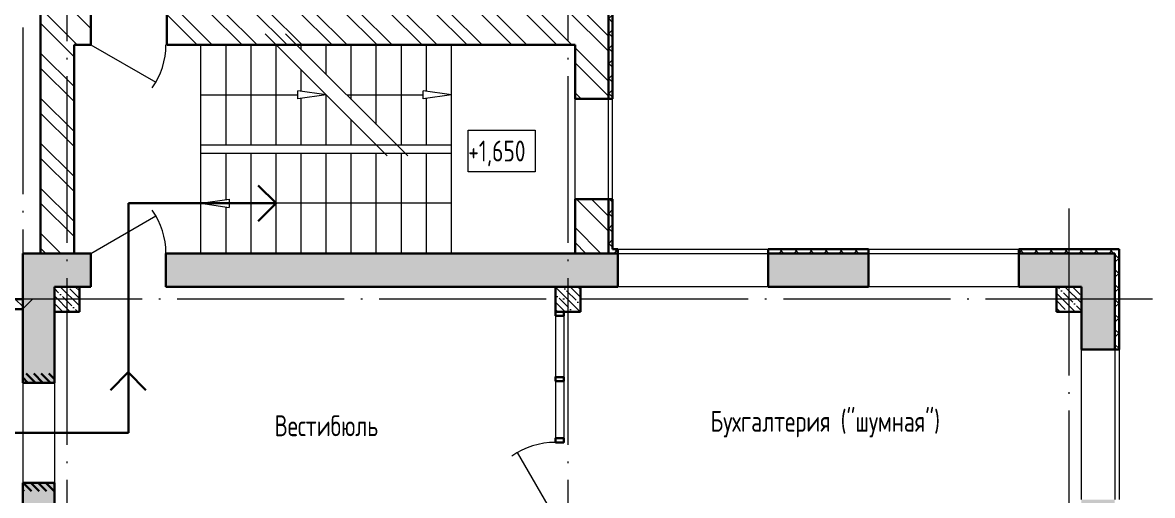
# Model space of a CAD drawing. Extents: x -965262 to 1142518, y -357520 to 71675.
# Drawn here: x -670209 to -656677, y -201702 to -196036 of the extents above; entities that cross this region are included whole.
import ezdxf

# ---------------------------------------------------------------- set-up
doc = ezdxf.new("R2010")
doc.units = 0
doc.header["$LTSCALE"] = 10
doc.linetypes.add('DOTE', pattern=[2.42, 2, -0.2, 0.02, -0.2])
doc.layers.get('0').update_dxf_attribs({"linetype": 'CONTINUOUS', "lineweight": 30})
doc.layers.add('DOTE', color=7, linetype='DOTE', lineweight=9)
doc.styles.add('GOST 2.304', font='isocpeur.ttf', dxfattribs={"width": 0.75, "height": 250})
pattern_1 = [(135, (-663827.41, -214472.12), (-89.8026, -89.8026), []), (135, (-663827.41, -214382.32), (-89.8026, -89.8026), [158.75, -31.75, 0, -31.75])]
pattern_2 = [(135, (-138022.71, 499.65), (-89.80256, -89.80256), []), (225, (-138022.71, 499.65), (89.80256, -89.80256), [])]
pattern_3 = [(135, (-1325158.495, -304977.83), (-44.9012806, -44.9012806), [])]

msp = doc.modelspace()

# ---------------------------------------------------------------- hatches: boundary and pattern name
at = {"lineweight": 15}
h = msp.add_hatch(dxfattribs=at)
h.set_pattern_fill('ANSI32', color=4, scale=40, angle=90, style=0)
h.set_pattern_definition([(135, (-669368.5, -196130.7), (-269.408, -269.408), []), (135, (-669368.5, -195951.1), (-269.408, -269.408), [])])
h.paths.add_polyline_path([(-669342.1, -195902.1), (-669392.1, -195902.1), (-669392.1, -196302.1), (-669342.1, -196302.1)], flags=17)
h.paths.add_polyline_path([(-668142.1, -195902.1), (-668482.1, -195902.1), (-668482.1, -196302.1), (-668142.1, -196302.1)])
h.paths.add_polyline_path([(-669677.4, -196952.1), (-669992.4, -196952.1), (-669992.4, -198152.1), (-669677.4, -198152.1)])
h.paths.add_polyline_path([(-669592.4, -196952.1), (-669677.4, -196952.1), (-669677.4, -198152.1), (-669592.4, -198152.1)])
h.paths.add_polyline_path([(-669677.4, -198352.1), (-669992.4, -198352.1), (-669992.4, -198802.1), (-669677.4, -198802.1)])
h.paths.add_polyline_path([(-669592.4, -198352.1), (-669677.4, -198352.1), (-669677.4, -198802.1), (-669592.4, -198802.1)])
h.paths.add_polyline_path([(-669592.4, -198152.1), (-669677.4, -198152.1), (-669677.4, -198352.1), (-669592.4, -198352.1)])
h.paths.add_polyline_path([(-669677.4, -198152.1), (-669992.4, -198152.1), (-669992.4, -198352.1), (-669677.4, -198352.1)])
h.paths.add_polyline_path([(-663192.4, -198352.1), (-663592.4, -198352.1), (-663592.4, -198802.1), (-663192.4, -198802.1)])
h.paths.add_polyline_path([(-663677.4, -195902.1), (-668142.1, -195902.1), (-668142.1, -196302.1), (-663677.4, -196302.1)])
h.paths.add_polyline_path([(-669677.4, -193352.1), (-669992.4, -193352.1), (-669992.4, -196952.1), (-669677.4, -196952.1)])
h.paths.add_polyline_path([(-669342.1, -195902.1), (-669592.4, -195902.1), (-669592.4, -193352.1), (-669677.4, -193352.1), (-669677.4, -196952.1), (-669592.4, -196952.1), (-669592.4, -196302.1), (-669342.1, -196302.1)])
h.paths.add_polyline_path([(-669677.4, -192212.1), (-669992.4, -192212.1), (-669992.4, -193352.1), (-669677.4, -193352.1)])
h.paths.add_polyline_path([(-668952.3, -192212.1), (-669677.4, -192212.1), (-669677.4, -193352.1), (-669592.4, -193352.1), (-669592.4, -192612.1), (-668952.3, -192612.1)])
h.paths.add_polyline_path([(-665552.3, -192212.1), (-667152.3, -192212.1), (-667152.3, -192612.1), (-665552.3, -192612.1)])
h.paths.add_polyline_path([(-663192.4, -192212.1), (-663677.4, -192212.1), (-663677.4, -192612.1), (-663592.4, -192612.1), (-663592.4, -193352.1), (-663192.4, -193352.1)])
h.paths.add_polyline_path([(-663677.4, -192212.1), (-663752.3, -192212.1), (-663752.3, -192612.1), (-663677.4, -192612.1)])
h.paths.add_polyline_path([(-663192.4, -198152.1), (-663592.4, -198152.1), (-663592.4, -198352.1), (-663192.4, -198352.1)])
h.paths.add_polyline_path([(-663592.4, -196952.1), (-663192.4, -196952.1), (-663192.4, -193352.1), (-663592.4, -193352.1), (-663592.4, -195902.1), (-663677.4, -195902.1), (-663677.4, -196302.1), (-663592.4, -196302.1)])
h = msp.add_hatch(dxfattribs=at)
h.set_pattern_fill('ANSI37', color=256, scale=40, angle=90, style=0)
h.set_pattern_definition(pattern_2)
h.paths.add_polyline_path([(-663752.3, -192212.1), (-663752.3, -192162.1), (-663142.7, -192162.1), (-663142.7, -196952.1), (-663192.4, -196952.1), (-663192.4, -192212.1), (-663751.9, -192212.1), (-663751.9, -192162.1)])
h = msp.add_hatch(dxfattribs=at)
h.set_pattern_fill('ANSI37', color=256, scale=40, angle=90, style=0)
h.set_pattern_definition(pattern_2)
h.paths.add_polyline_path([(-657077.4, -198752.1), (-658277.4, -198752.1), (-658278.2, -198802.1), (-657127.4, -198802.1), (-657127.4, -199952.3), (-657077.4, -199952.1)])
h.paths.add_polyline_path([(-660077.4, -198752.1), (-661277.4, -198752.1), (-661277.4, -198802.1), (-660077.4, -198802.1)])
h.paths.add_polyline_path([(-663192.4, -198802.1), (-663192.7, -198152.1), (-663142.7, -198152.1), (-663142.7, -198752.1), (-663077.4, -198752.1), (-663077.4, -198802.1)])
h.paths.add_polyline_path([(-663078.2, -198802.1), (-663077.4, -198802.1), (-663077.4, -198752.1), (-663078.2, -198752.1)], flags=17)
h = msp.add_hatch(dxfattribs=at)
h.set_pattern_fill('ANSI35', color=256, scale=40, style=0)
h.set_pattern_definition([(45, (-669271.2, -199001.7), (-179.6051, 179.6051), []), (45, (-669091.6, -199001.7), (-179.6051, 179.6051), [317.5, -63.5, 0, -63.5])])
h.paths.add_polyline_path([(-669127.1, -198802.1), (-669392.1, -198802.1), (-669392.1, -199202.1), (-669127.1, -199202.1)], flags=17)
h.paths.add_polyline_path([(-668227.1, -198802.1), (-668492.1, -198802.1), (-668492.1, -199202.1), (-668227.1, -199202.1)])
h.paths.add_polyline_path([(-669827.4, -201552.1), (-670207.4, -201552.1), (-670207.4, -201852.1), (-669827.4, -201852.1)], flags=17)
h.paths.add_polyline_path([(-666077.4, -223502.1), (-667277.4, -223502.1), (-667277.4, -223902.1), (-666077.4, -223902.1)])
h.paths.add_polyline_path([(-663077.4, -223502.1), (-663677.4, -223502.1), (-663677.4, -223902.1), (-663077.4, -223902.1)])
h.paths.add_polyline_path([(-669077.4, -223502.1), (-669677.4, -223502.1), (-669677.4, -223902.1), (-669077.4, -223902.1)])
h.paths.add_polyline_path([(-669677.4, -223502.1), (-669827.4, -223502.1), (-669827.4, -223352.1), (-670207.4, -223352.1), (-670207.4, -223902.1), (-669677.4, -223902.1)])
h.paths.add_polyline_path([(-669827.4, -217352.1), (-670207.4, -217352.1), (-670207.4, -223352.1), (-669827.4, -223352.1)])
h.paths.add_polyline_path([(-669827.4, -211352.1), (-670207.4, -211352.1), (-670207.4, -217352.1), (-669827.4, -217352.1)])
h.paths.add_polyline_path([(-669827.4, -205352.1), (-670207.4, -205352.1), (-670207.4, -211352.1), (-669827.4, -211352.1)])
h.paths.add_polyline_path([(-657127.4, -223352.1), (-657527.4, -223352.1), (-657527.4, -223502.1), (-657677.4, -223502.1), (-657677.4, -223902.1), (-657127.4, -223902.1)])
h.paths.add_polyline_path([(-657127.4, -222752.3), (-657527.4, -222752.3), (-657527.4, -223352.1), (-657127.4, -223352.1)])
h.paths.add_polyline_path([(-657127.4, -219752.3), (-657527.4, -219752.3), (-657527.4, -220952.3), (-657127.4, -220952.3)])
h.paths.add_polyline_path([(-657127.4, -217352.1), (-657527.4, -217352.1), (-657527.4, -217952.3), (-657127.4, -217952.3)])
h.paths.add_polyline_path([(-657127.4, -216752.3), (-657527.4, -216752.3), (-657527.4, -217352.1), (-657127.4, -217352.1)])
h.paths.add_polyline_path([(-657127.4, -213752.3), (-657527.4, -213752.3), (-657527.4, -214952.3), (-657127.4, -214952.3)])
h.paths.add_polyline_path([(-657127.4, -211352.1), (-657527.4, -211352.1), (-657527.4, -211952.3), (-657127.4, -211952.3)])
h.paths.add_polyline_path([(-657127.4, -210752.3), (-657527.4, -210752.3), (-657527.4, -211352.1), (-657127.4, -211352.1)])
h.paths.add_polyline_path([(-657127.4, -207752.3), (-657527.4, -207752.3), (-657527.4, -208952.3), (-657127.4, -208952.3)])
h.paths.add_polyline_path([(-657127.4, -205352.1), (-657527.4, -205352.1), (-657527.4, -205952.3), (-657127.4, -205952.3)])
h.paths.add_polyline_path([(-657127.4, -204752.3), (-657527.4, -204752.3), (-657527.4, -205352.1), (-657127.4, -205352.1)])
h.paths.add_polyline_path([(-657127.4, -201752.3), (-657527.4, -201752.3), (-657527.4, -202952.3), (-657127.4, -202952.3)])
h.paths.add_polyline_path([(-657127.4, -199352.1), (-657527.4, -199352.1), (-657527.4, -199952.3), (-657127.4, -199952.3)])
h.paths.add_polyline_path([(-657127.4, -198802.1), (-657677.4, -198802.1), (-657677.4, -199202.1), (-657527.4, -199202.1), (-657527.4, -199352.1), (-657127.4, -199352.1)])
h.paths.add_polyline_path([(-657677.4, -198802.1), (-658278.2, -198802.1), (-658278.2, -199202.1), (-657677.4, -199202.1)])
h.paths.add_polyline_path([(-660078.2, -198802.1), (-661278.2, -198802.1), (-661278.2, -199202.1), (-660078.2, -199202.1)])
h.paths.add_polyline_path([(-663078.2, -198802.1), (-663677.4, -198802.1), (-663677.4, -199202.1), (-663078.2, -199202.1)])
h.paths.add_polyline_path([(-663677.4, -198802.1), (-668227.1, -198802.1), (-668227.1, -199202.1), (-663677.4, -199202.1)])
h.paths.add_polyline_path([(-669127.1, -198802.1), (-669677.4, -198802.1), (-669677.4, -199202.1), (-669127.1, -199202.1)])
h.paths.add_polyline_path([(-669677.4, -198802.1), (-670207.4, -198802.1), (-670207.4, -199352.1), (-669827.4, -199352.1), (-669827.4, -199202.1), (-669677.4, -199202.1)])
h.paths.add_polyline_path([(-669827.4, -199352.1), (-670207.4, -199352.1), (-670207.4, -205352.1), (-669827.4, -205352.1)])
h.paths.add_polyline_path([(-663677.4, -223502.1), (-664277.4, -223502.1), (-664277.4, -223902.1), (-663677.4, -223902.1)])
h.paths.add_polyline_path([(-660077.4, -223902.1), (-660077.4, -223502.1), (-661277.4, -223502.1), (-661277.4, -223902.1)])
h.paths.add_polyline_path([(-658277.4, -223502.1), (-658277.4, -223902.1), (-657677.4, -223902.1), (-657677.4, -223502.1)])
h.paths.add_polyline_path([(-669827.4, -201852.1), (-670207.4, -201852.1), (-670207.4, -200352.1), (-669827.4, -200352.1)])
h = msp.add_hatch(dxfattribs=at)
h.set_pattern_fill('ANSI35', color=256, scale=20, angle=90, style=0)
h.set_pattern_definition(pattern_1)
h.paths.add_polyline_path([(-669677.4, -199202.1), (-669827.4, -199202.1), (-669827.4, -199352.1), (-669677.4, -199352.1)])
h.paths.add_polyline_path([(-669677.4, -199352.1), (-669827.4, -199352.1), (-669827.4, -199502.1), (-669677.4, -199502.1)])
h.paths.add_polyline_path([(-669527.4, -199352.1), (-669677.4, -199352.1), (-669677.4, -199502.1), (-669527.4, -199502.1)])
h.paths.add_polyline_path([(-669527.4, -199202.1), (-669677.4, -199202.1), (-669677.4, -199352.1), (-669527.4, -199352.1)])
h = msp.add_hatch(dxfattribs=at)
h.set_pattern_fill('ANSI35', color=256, scale=20, angle=90, style=0)
h.set_pattern_definition(pattern_1)
h.paths.add_polyline_path([(-663677.4, -199202.1), (-663827.4, -199202.1), (-663827.4, -199352.1), (-663677.4, -199352.1)])
h.paths.add_polyline_path([(-663677.4, -199352.1), (-663827.4, -199352.1), (-663827.4, -199502.1), (-663677.4, -199502.1)])
h.paths.add_polyline_path([(-663527.4, -199352.1), (-663677.4, -199352.1), (-663677.4, -199502.1), (-663527.4, -199502.1)])
h.paths.add_polyline_path([(-663527.4, -199202.1), (-663677.4, -199202.1), (-663677.4, -199352.1), (-663527.4, -199352.1)])
h = msp.add_hatch(dxfattribs=at)
h.set_pattern_fill('ANSI35', color=256, scale=20, angle=90, style=0)
h.set_pattern_definition(pattern_1)
h.paths.add_polyline_path([(-657677.4, -199202.1), (-657827.4, -199202.1), (-657827.4, -199352.1), (-657677.4, -199352.1)])
h.paths.add_polyline_path([(-657677.4, -199352.1), (-657827.4, -199352.1), (-657827.4, -199502.1), (-657677.4, -199502.1)])
h.paths.add_polyline_path([(-657527.4, -199352.1), (-657677.4, -199352.1), (-657677.4, -199502.1), (-657527.4, -199502.1)])
h.paths.add_polyline_path([(-657527.4, -199202.1), (-657677.4, -199202.1), (-657677.4, -199352.1), (-657527.4, -199352.1)])
h = msp.add_hatch(dxfattribs=at)
h.set_pattern_fill('ANSI32', color=1, scale=20, angle=90, style=0)
h.set_pattern_definition([(135, (-943459.99, -252440.76), (-134.70384, -134.70384), []), (135, (-943459.99, -252350.96), (-134.70384, -134.70384), [])])
h.paths.add_polyline_path([(-670207.4, -199472.1), (-670507.4, -199472.1), (-670507.4, -199352.1), (-670207.4, -199352.1)])
h = msp.add_hatch()
h.set_pattern_fill('ANSI31', color=3, scale=20, angle=90)
h.set_pattern_definition(pattern_3)
h.paths.add_polyline_path([(-670127.1, -200242.5), (-669827.1, -200242.5), (-669827.4, -200352.1), (-670127.1, -200352.1)])
h.paths.add_polyline_path([(-670207.1, -200242.5), (-670127.1, -200242.5), (-670127.1, -200352.1), (-670207.4, -200352.1)])
h = msp.add_hatch()
h.set_pattern_fill('ANSI31', color=3, scale=20, angle=90)
h.set_pattern_definition(pattern_3)
h.paths.add_polyline_path([(-670126.7, -201552.7), (-669826.7, -201552.7), (-669826.7, -201652.7), (-670126.7, -201652.7)])
h.paths.add_polyline_path([(-670206.7, -201552.7), (-670126.7, -201552.7), (-670126.7, -201652.7), (-670206.7, -201652.7)])

# ---------------------------------------------------------------- linework, layer by layer
at = {"color": 4, "lineweight": 30}
for p, q in [((-669992.4, -192212.1, -3259.8), (-669992.4, -198802.1, -3259.8)), ((-663192.4, -196952.1, -3259.8), (-663192.4, -192212.1, -3259.8)), ((-669392.1, -196302.1, -3259.8), (-669392.1, -195902.1, -3259.8)), ((-668482.1, -196302.1, -3259.8), (-668482.1, -195902.1, -3259.8)), ((-669592.4, -198802.1, -3259.8), (-669592.4, -196302.1, -3259.8)), ((-669392.1, -196302.1, -3259.8), (-669592.1, -196302.1, -3259.8)), ((-668482.1, -196302.1, -3259.8), (-663592.4, -196302.1, -3259.8)), ((-663592.4, -196302.1, -3259.8), (-663592.4, -196952.1, -3259.8)), ((-663592.4, -198152.1, -3259.8), (-663592.4, -198802.1, -3259.8)), ((-663192.4, -198802.1, -3259.8), (-663192.4, -198152.1, -3259.8))]:
    msp.add_line(p, q, dxfattribs=at)
for p, q in [((-663142.7, -196952.1, -1451.3), (-663142.7, -194202.1, -1451.3)), ((-663192.4, -196952.1, -3259.8), (-663142.7, -196952.1, -1451.3)), ((-663192.4, -198152.1, -3259.8), (-663142.7, -198152.1, -1451.3)), ((-663142.7, -198752.1, -1451.3), (-663142.7, -198152.1, -1451.3)), ((-663142.7, -198752.1, -1451.3), (-663078.2, -198752.1, -1451.3)), ((-660078.2, -198752.1, -3259.8), (-661278.2, -198752.1, -3259.8)), ((-657077.4, -198752.1, -1451.3), (-658278.2, -198752.1, -3259.8)), ((-657077.4, -198752.1, -1451.3), (-657077.4, -199952.1, -1451.3)), ((-669827.4, -200352.1, -3259.8), (-670207.4, -200352.1, -4711.1)), ((-669827.4, -201552.1, -3259.8), (-670207.4, -201552.1, -3259.8))]:
    msp.add_line(p, q)
at = {"lineweight": 15}
for p, q in [((-667303.7, -196170.8), (-665841.1, -197633.5)), ((-667058.7, -196170.8), (-665596, -197633.5)), ((-669392.1, -196302.1, -3259.8), (-668612.7, -196752.1, -3259.8)), ((-668072.4, -198802.1, -3259.8), (-668072.4, -196302.1, -3259.8)), ((-667772.4, -197502.1, -3259.8), (-667772.4, -196302.1, -3259.8)), ((-667472.4, -197502.1, -3259.8), (-667472.4, -196302.1, -3259.8)), ((-667172.4, -197502.1, -3259.8), (-667172.4, -196302.1, -3259.8)), ((-666872.4, -196357.1, -3259.8), (-666872.4, -196302.1, -3259.8)), ((-666572.4, -196657.1, -3259.8), (-666572.4, -196302.1, -3259.8)), ((-666272.4, -196957.1, -3259.8), (-666272.4, -196302.1, -3259.8)), ((-665972.4, -197257.1, -3259.8), (-665972.4, -196302.1, -3259.8)), ((-665672.4, -197502.1, -3259.8), (-665672.4, -196302.1, -3259.8)), ((-665372.4, -196858.8, -3259.8), (-665372.4, -196302.1, -3259.8)), ((-665072.4, -198802.1, -3259.8), (-665072.4, -196302.1, -3259.8)), ((-666872.4, -196858.8, -3259.8), (-666872.4, -196602.2, -3259.8)), ((-666572.4, -196902.2), (-666911.7, -196853.2)), ((-666911.7, -196951.2), (-666911.7, -196853.2)), ((-665072.4, -196902.2, -3259.8), (-665411.7, -196853.2, -3259.8)), ((-665411.7, -196951.2, -3259.8), (-665411.7, -196853.2, -3259.8)), ((-666572.4, -196902.2), (-666911.7, -196951.2)), ((-666872.4, -197502.1, -3259.8), (-666872.4, -196945.5, -3259.8)), ((-666572.4, -197502.1, -3259.8), (-666572.4, -196902.2, -3259.8)), ((-665072.4, -196902.2, -3259.8), (-665411.7, -196951.2, -3259.8)), ((-665372.4, -197502.1, -3259.8), (-665372.4, -196945.5, -3259.8)), ((-663142.7, -198152.1, -1451.3), (-663142.7, -196952.1, -1451.3)), ((-666272.4, -197502.1, -3259.8), (-666272.4, -197202.2, -3259.8)), ((-664871.1, -197326.8), (-664071.1, -197326.8)), ((-664871.1, -197826.8), (-664871.1, -197326.8)), ((-664071.1, -197326.8), (-664071.1, -197826.8)), ((-668072.4, -197502.1, -3259.8), (-665072.4, -197502.1, -3259.8)), ((-668072.4, -197602.1, -3259.8), (-665072.4, -197602.1, -3259.8)), ((-667772.4, -198158.8, -3259.8), (-667772.4, -197602.1, -3259.8)), ((-667472.4, -198802.1, -3259.8), (-667472.4, -197602.1, -3259.8)), ((-667172.4, -198802.1, -3259.8), (-667172.4, -197602.1, -3259.8)), ((-666872.4, -198802.1, -3259.8), (-666872.4, -197602.1, -3259.8)), ((-666572.4, -198802.1, -3259.8), (-666572.4, -197602.1, -3259.8)), ((-666272.4, -198802.1, -3259.8), (-666272.4, -197602.1, -3259.8)), ((-665972.4, -198802.1, -3259.8), (-665972.4, -197602.1, -3259.8)), ((-665672.4, -198802.1, -3259.8), (-665672.4, -197602.1, -3259.8)), ((-665372.4, -198802.1, -3259.8), (-665372.4, -197602.1, -3259.8)), ((-664071.1, -197826.8), (-664871.1, -197826.8)), ((-668072.4, -198202.1, -3259.8), (-667733.1, -198153.1, -3259.8)), ((-668072.4, -198202.1, -3259.8), (-667733.1, -198251.1, -3259.8)), ((-667733.1, -198153.1, -3259.8), (-667733.1, -198251.1, -3259.8)), ((-669392.1, -198802.1, -3259.8), (-668612.7, -198352.1, -3259.8)), ((-667772.4, -198802.1, -3259.8), (-667772.4, -198245.4, -3259.8)), ((-663078.2, -198752.1, -1451.3), (-661278.2, -198752.1, -1451.3)), ((-660078.2, -198752.1, -3259.8), (-658278.2, -198752.1, -3259.8)), ((-663078.2, -198802.1, -3259.8), (-661278.2, -198802.1, -3259.8)), ((-660078.2, -198802.1, -5068.3), (-658278.2, -198802.1, -5068.3)), ((-661278.2, -199202.1, -3259.8), (-663078.2, -199202.1, -3259.8)), ((-658278.2, -199202.1, -3259.8), (-660078.2, -199202.1, -3259.8)), ((-670207.8, -199469.2, -3259.8), (-670090.8, -199352.1, -3259.8)), ((-657527.4, -201752.3, -3259.8), (-657527.4, -199952.3, -3259.8)), ((-657127.4, -199952.3, -3259.8), (-657127.4, -201752.3, -3259.8)), ((-657077.4, -199952.3, -1451.3), (-657077.4, -201752.3, -1451.3)), ((-670207.4, -200352.1, -3259.8), (-670207.4, -201552.1, -3259.8)), ((-669827.4, -200352.1, -3259.8), (-669827.4, -201552.1, -3259.8))]:
    msp.add_line(p, q, dxfattribs=at)
at = {"lineweight": 15, "ltscale": 200}
for p, q in [((-668072.4, -196902.2), (-666911.7, -196902.2)), ((-666327.3, -196902.2), (-665411.7, -196902.2, -3259.8)), ((-665072.4, -198202.1, -3259.8), (-667733.1, -198202.1, -3259.8))]:
    msp.add_line(p, q, dxfattribs=at)
at = {"color": 4}
for p, q in [((-663192.4, -196952.1, -3259.8), (-663592.4, -196952.1, -3259.8)), ((-663192.4, -198152.1, -3259.8), (-663592.4, -198152.1, -3259.8)), ((-669592.4, -198802.1, -3259.8), (-669992.4, -198802.1, -3259.8)), ((-663192.4, -198802.1, -3259.8), (-663592.4, -198802.1, -3259.8))]:
    msp.add_line(p, q, dxfattribs=at)
at = {"color": 4, "lineweight": 15}
for p, q in [((-663592.4, -198152.1, -3259.8), (-663592.4, -196952.1, -3259.8)), ((-663192.4, -198152.1, -3259.8), (-663192.4, -196952.1, -3259.8))]:
    msp.add_line(p, q, dxfattribs=at)
at = {"color": 6, "lineweight": 30}
for p, q in [((-667172.4, -198202.1, -6519.6), (-667387.2, -197989.2, -3259.8)), ((-668942.1, -198202.1, -3259.8), (-668942.1, -200952.1, -3658.2)), ((-667172.5, -198202.1, -6519), (-668942.1, -198202.1, -3259.8)), ((-667172.4, -198202.1, -6519.6), (-667387.2, -198414.9, -3259.8)), ((-668944.1, -200227.1, -3061.9), (-669156.9, -200441.9, 197.8)), ((-668944.1, -200227.1, -3061.9), (-668731.2, -200441.9, 197.8)), ((-668942.1, -200952.1, -3658.2), (-680982.4, -200952.1, -3259.8))]:
    msp.add_line(p, q, dxfattribs=at)
at = {"lineweight": 30}
for p, q in [((-663078.2, -199202.1, -3259.8), (-663078.2, -198752.1, -1451.3)), ((-661278.2, -198752.1, -3259.8), (-661278.2, -199202.1, -3259.8)), ((-660078.2, -199202.1, -3259.8), (-660078.2, -198752.1, -3259.8)), ((-658278.2, -198752.1, -3259.8), (-658278.2, -199202.1, -3259.8)), ((-670207.4, -198802.1, -3259.8), (-670207.4, -200352.1, -3259.8)), ((-669392.1, -198802.1, -3259.8), (-670207.4, -198802.1, -3259.8)), ((-669392.1, -199202.1, -3259.8), (-669392.1, -198802.1, -3259.8)), ((-663078.2, -198802.1, -3259.8), (-668492.1, -198802.1, -3259.8)), ((-668492.1, -199202.1, -3259.8), (-668492.1, -198802.1, -3259.8)), ((-660078.2, -198802.1, -3259.8), (-661278.2, -198802.1, -3259.8)), ((-657127.4, -198802.1, -3259.8), (-658278.2, -198802.1, -3259.8)), ((-657127.4, -199952.3, -3259.8), (-657127.4, -198802.1, -3259.8)), ((-669827.4, -199202.1, -3259.8), (-669827.4, -199502.1, -3259.8)), ((-669527.4, -199202.1, -3259.8), (-669827.4, -199202.1, -3259.8)), ((-669827.4, -199202.1, -3259.8), (-669392.1, -199202.1, -3259.8)), ((-669827.4, -200352.1, -3259.8), (-669827.4, -199202.1, -3259.8)), ((-669527.4, -199502.1, -3259.8), (-669527.4, -199202.1, -3259.8)), ((-668492.1, -199202.1, -3259.8), (-663078.2, -199202.1, -3259.8)), ((-663827.4, -199202.1, -3259.8), (-663827.4, -199502.1, -3259.8)), ((-663527.4, -199202.1, -3259.8), (-663827.4, -199202.1, -3259.8)), ((-663527.4, -199502.1, -3259.8), (-663527.4, -199202.1, -3259.8)), ((-661278.2, -199202.1, -3259.8), (-660078.2, -199202.1, -3259.8)), ((-658278.2, -199202.1, -3259.8), (-657527.4, -199202.1, -3259.8)), ((-657827.4, -199202.1, -3259.8), (-657827.4, -199502.1, -3259.8)), ((-657527.4, -199202.1, -3259.8), (-657827.4, -199202.1, -3259.8)), ((-657527.4, -199502.1, -3259.8), (-657527.4, -199202.1, -3259.8)), ((-657527.4, -199202.1, -3259.8), (-657527.4, -199952.3, -3259.8)), ((-669827.4, -199502.1, -3259.8), (-669527.4, -199502.1, -3259.8)), ((-663827.4, -199502.1, -3259.8), (-663527.4, -199502.1, -3259.8)), ((-657827.4, -199502.1, -3259.8), (-657527.4, -199502.1, -3259.8)), ((-657527.4, -199952.3, -3259.8), (-657077.4, -199952.3, -1451.3)), ((-670207.4, -201552.1, -3259.8), (-670207.4, -223902.1, -3259.8)), ((-669827.4, -223502.1, -3259.8), (-669827.4, -201552.1, -3259.8))]:
    msp.add_line(p, q, dxfattribs=at)
at = {"color": 1}
for p, q in [((-670507.4, -199352.1, -3259.8), (-670207.4, -199352.1, -4711.1)), ((-670207.4, -199352.1, -4711.1), (-670207.4, -199472.1, -4711.1)), ((-670507.4, -199472.1, -3259.8), (-670207.4, -199472.1, -4711.1))]:
    msp.add_line(p, q, dxfattribs=at)
at = {"color": 3, "lineweight": 15}
for p, q in [((-663827.4, -199552.1, -3259.8), (-663827.4, -200284.2, -3449.8)), ((-663727.4, -199552.1, -3259.8), (-663727.4, -200284.2, -3449.8)), ((-663827.4, -200334.2, -3449.8), (-663827.4, -201066.3, -3639.7)), ((-663727.4, -200334.2, -3449.8), (-663727.4, -201066.3, -3639.7)), ((-663827.4, -201976.7, -3856.3), (-664282.4, -201188.6, -3856.3))]:
    msp.add_line(p, q, dxfattribs=at)
at = {"color": 3}
for points, elevation in [([(-663827.4, -199552.1), (-663727.4, -199552.1), (-663727.4, -199502.1), (-663827.4, -199502.1)], -3259.8), ([(-663827.4, -200334.2), (-663727.4, -200334.2), (-663727.4, -200284.2), (-663827.4, -200284.2)], -3449.8), ([(-663827.4, -201066.7), (-663727.4, -201066.7), (-663727.4, -201016.7), (-663827.4, -201016.7)], -3449.8)]:
    msp.add_lwpolyline(points, close=True, dxfattribs=dict(at, elevation=elevation))
at = {"lineweight": 15}
for centre, start, end in [((-669392.1, -196302.1, -3259.8), 325, 0), ((-669392.1, -198802.1, -3259.8), 0, 35)]:
    msp.add_arc(centre, 900, start, end, dxfattribs=at)
at = {"color": 3, "lineweight": 15}
msp.add_arc((-663827.4, -201976.7, -3856.3), 910, 90, 125, dxfattribs=at)
at = {"layer": 'DOTE', "ltscale": 100, "extrusion": (0, -1, 0)}
for p, q in [((-670207.4, -186414.1, -4711.1), (-670207.4, -237687.4, -4711.1)), ((-669677.4, -191837.3, -4711.1), (-669677.4, -237687.4, -4711.1)), ((-663677.4, -191837.3, -4711.1), (-663677.4, -237887.4, -4711.1)), ((-657677.4, -198264, -4711.1), (-657677.4, -237887.4, -4711.1))]:
    msp.add_line(p, q, dxfattribs=at)
at = {"layer": 'DOTE', "ltscale": 100}
msp.add_line((-656677.4, -199352.1, -4711.1), (-728562.7, -199352.1, -4711.1), dxfattribs=at)

# ---------------------------------------------------------------- texts
at = {"lineweight": 0, "style": 'GOST 2.304', "width": 0.75}
for s, p in [('+1,650', (-664871.5, -197700.8)), ('      Бухгалтерия ("шумная")', (-662686.7, -200939.3, -3259.8)), ('            Вестибюль', (-668623.1, -200992.5, -3259.8))]:
    msp.add_text(s, height=250, dxfattribs=at).set_placement(p)

doc.saveas('drawing.dxf')
